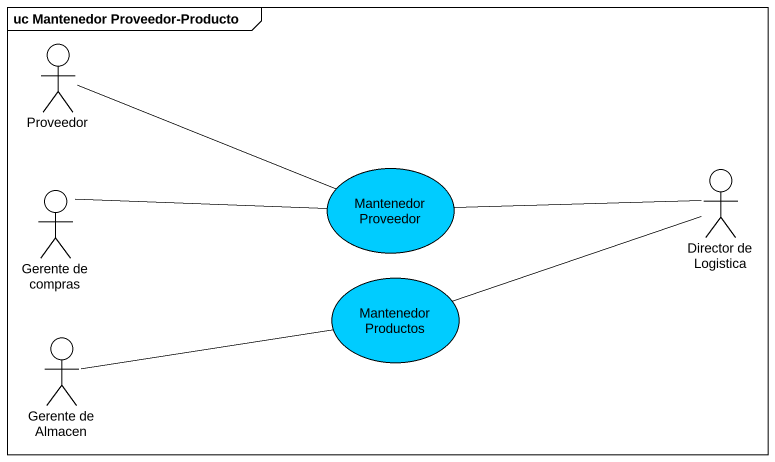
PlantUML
@startuml
mainframe uc Mantenedor Proveedor-Producto
actor Proveedor
actor "Gerente de compras" as Gerente_de_compras
usecase "Mantenedor Proveedor" as Mantenedor_Proveedor #00CCFF
actor "Director de Logistica" as Director_de_Logistica
usecase "Mantenedor Productos" as Mantenedor_Productos #00CCFF
actor "Gerente de Almacen" as Gerente_de_Almacen
Proveedor -right- Mantenedor_Proveedor
Gerente_de_compras -right- Mantenedor_Proveedor
Director_de_Logistica -left- Mantenedor_Proveedor
Director_de_Logistica -left- Mantenedor_Productos
Gerente_de_Almacen -right- Mantenedor_Productos
@enduml
